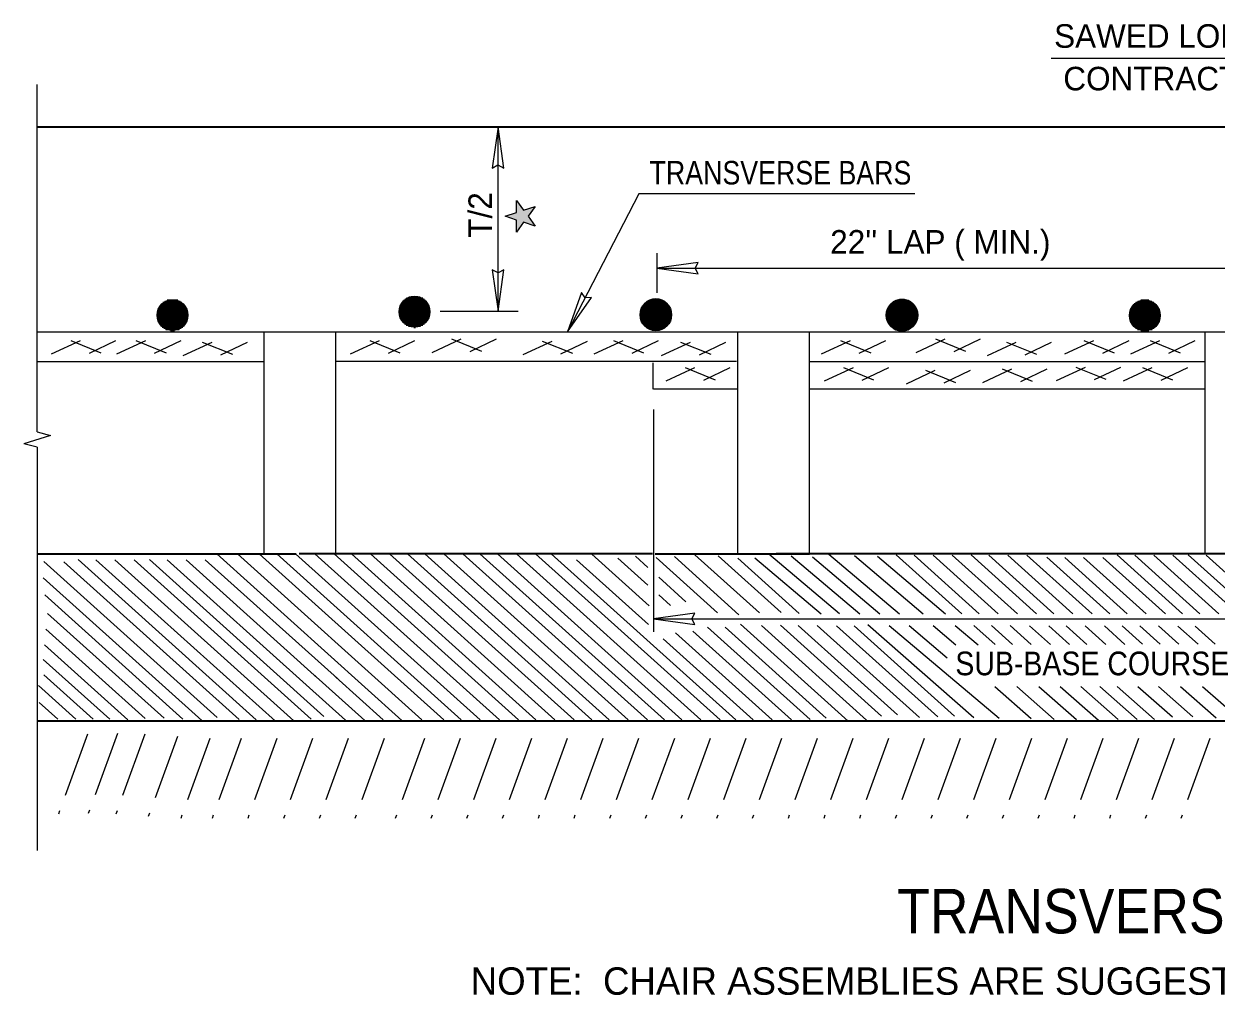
# Model space of a CAD drawing. Extents: x -105 to 266, y -441 to -168.
# Drawn here: x 101.4 to 159.4, y -289.5 to -242.3 of the extents above; entities that cross this region are included whole.
import ezdxf

# ---------------------------------------------------------------- set-up
doc = ezdxf.new("R2010")
doc.units = 0
doc.header["$LTSCALE"] = 0.53
doc.linetypes.add('LONG_DASHED', pattern=[7.5, 6, -1.5])
doc.layers.add('1', color=7, linetype='Continuous', lineweight=13)

msp = doc.modelspace()

# ---------------------------------------------------------------- hatches: boundary and pattern name
at = {"layer": '1'}
msp.add_hatch(color=256, dxfattribs=at).paths.add_polyline_path([(125.3357, -252.4105), (125.3357, -251.821), (124.7752, -251.6391), (125.3357, -251.4569), (125.3357, -250.8675), (125.6821, -251.3443), (126.2426, -251.1623), (125.8962, -251.6391), (126.2426, -252.1157), (125.682, -251.9338)])

# ---------------------------------------------------------------- linework, layer by layer
for p, q in [((102.0156, -262.1338), (102.0156, -245.2355)), ((124.4342, -256.2525), (124.4342, -247.2889)), ((131.2883, -250.553), (127.8191, -257.255)), ((144.7173, -250.553), (131.2883, -250.553)), ((132.1704, -253.4382), (132.1704, -255.3608)), ((132.1704, -254.1633), (160.5946, -254.1633)), ((121.6177, -256.2525), (125.4229, -256.2525)), ((102.7136, -258.3394), (104.1172, -257.6867)), ((103.6428, -257.6867), (105.106, -258.2798)), ((104.5522, -258.2998), (105.8377, -257.6867)), ((105.8875, -258.3394), (107.2913, -257.6867)), ((106.8167, -257.6867), (108.2799, -258.2798)), ((107.7263, -258.2998), (109.0117, -257.6867)), ((109.1147, -258.4122), (110.5185, -257.7593)), ((110.0441, -257.7593), (111.5072, -258.3526)), ((110.9536, -258.3727), (112.2389, -257.7593)), ((117.2619, -258.3394), (118.6658, -257.6867)), ((118.1912, -257.6867), (119.6544, -258.2798)), ((119.1007, -258.2998), (120.3861, -257.6867)), ((121.2351, -258.2591), (122.6389, -257.6062)), ((122.1642, -257.6062), (123.6275, -258.1995)), ((123.0737, -258.2194), (124.3592, -257.6062)), ((125.6603, -258.3632), (127.0641, -257.7104)), ((126.5896, -257.7104), (128.0528, -258.3037)), ((127.499, -258.3237), (128.7845, -257.7104)), ((129.1187, -258.3394), (130.5225, -257.6867)), ((130.0479, -257.6867), (131.5111, -258.2798)), ((130.9573, -258.2998), (132.2428, -257.6867)), ((132.3924, -258.4122), (133.7962, -257.7593)), ((133.3215, -257.7593), (134.7848, -258.3526)), ((134.2312, -258.3727), (135.5166, -257.7593)), ((140.1757, -258.3394), (141.5796, -257.6867)), ((141.1051, -257.6867), (142.5683, -258.2798)), ((142.0144, -258.2998), (143.2999, -257.6867)), ((144.7877, -258.2592), (146.1914, -257.6062)), ((145.7169, -257.6062), (147.1801, -258.1997)), ((146.6262, -258.2194), (147.9117, -257.6062)), ((148.2502, -258.4122), (149.654, -257.7593)), ((149.1795, -257.7593), (150.6427, -258.3526)), ((150.0889, -258.3727), (151.3743, -257.7593)), ((152.0192, -258.3394), (153.4231, -257.6867)), ((152.9485, -257.6867), (154.4118, -258.2798)), ((153.858, -258.2998), (155.1434, -257.6867)), ((155.2336, -258.3394), (156.6374, -257.6867)), ((156.1627, -257.6867), (157.626, -258.2798)), ((157.0721, -258.2998), (158.3576, -257.6867)), ((132.6107, -259.6488), (134.0143, -258.9959)), ((133.5397, -258.9959), (135.0029, -259.5892)), ((134.4493, -259.6092), (135.7348, -258.9959)), ((140.3212, -259.6488), (141.725, -258.9959)), ((141.2506, -258.9959), (142.7138, -259.5892)), ((142.16, -259.6092), (143.4455, -258.9959)), ((144.3054, -259.7858), (145.7092, -259.1329)), ((145.2347, -259.1329), (146.6979, -259.7262)), ((146.1442, -259.7462), (147.4296, -259.1329)), ((148.0318, -259.7217), (149.4358, -259.0688)), ((148.9612, -259.0688), (150.4244, -259.662)), ((149.8707, -259.682), (151.1562, -259.0688)), ((151.6176, -259.6252), (153.0214, -258.9722)), ((152.5468, -258.9722), (154.01, -259.5655)), ((153.4562, -259.5855), (154.7417, -258.9722)), ((154.8697, -259.6488), (156.2735, -258.9959)), ((155.799, -258.9959), (157.2622, -259.5892)), ((156.7084, -259.6092), (157.9939, -258.9959)), ((132.0067, -261.0372), (132.0067, -271.8577)), ((102.0156, -262.8763), (102.0156, -282.4912)), ((102.3403, -268.4298), (110.7712, -276.0172)), ((103.3067, -268.4568), (111.8308, -276.1282)), ((103.9985, -268.3307), (112.6717, -276.1363)), ((104.8676, -268.3472), (113.6016, -276.2075)), ((105.7896, -268.3509), (114.4931, -276.1839)), ((106.7212, -268.3468), (115.3381, -276.1017)), ((107.468, -268.3307), (115.9662, -275.9788)), ((108.3372, -268.3472), (115.2555, -274.5738)), ((109.2592, -268.3509), (115.6564, -274.1084)), ((110.1907, -268.3468), (116.6179, -274.1306)), ((119.7621, -276.1692), (110.7546, -268.0633)), ((120.7263, -276.129), (111.7641, -268.0633)), ((112.8188, -268.0633), (121.7973, -276.1438)), ((113.67, -268.0633), (122.6478, -276.1438)), ((114.5873, -268.0633), (123.566, -276.1438)), ((115.5236, -268.0633), (124.5022, -276.1438)), ((116.4538, -268.0633), (125.4321, -276.1438)), ((117.3047, -268.0633), (126.2827, -276.1438)), ((118.2223, -268.0633), (127.2007, -276.1438)), ((119.1582, -268.0633), (128.137, -276.1438)), ((120.0218, -268.0633), (128.9996, -276.1438)), ((120.8714, -268.0633), (129.8503, -276.1438)), ((121.7903, -268.0633), (130.7682, -276.1438)), ((122.7263, -268.0633), (131.7043, -276.1438)), ((123.5574, -268.0633), (132.5365, -276.1438)), ((124.409, -268.0633), (133.387, -276.1438)), ((125.3269, -268.0633), (134.3049, -276.1438)), ((126.2632, -268.0633), (135.2412, -276.1438)), ((127.0275, -268.0633), (136.0059, -276.1438)), ((128.2547, -268.3468), (131.759, -271.5006)), ((131.7945, -270.5942), (128.997, -268.0766)), ((130.2636, -268.2683), (131.7222, -269.5808)), ((131.1215, -268.1767), (131.7298, -268.7241)), ((135.1223, -270.9296), (132.1308, -268.2374)), ((136.1555, -271.0236), (133.0147, -268.1972)), ((137.1542, -270.9383), (134.0192, -268.1167)), ((138.2077, -270.9143), (135.1441, -268.157)), ((136.1083, -268.2777), (139.0855, -270.957)), ((136.9338, -268.2539), (140.1652, -270.9801)), ((137.6197, -268.0633), (141.0575, -270.9641)), ((138.7062, -268.1558), (142.0487, -270.9762)), ((139.7332, -268.2134), (143.0105, -270.9786)), ((140.5304, -268.0802), (143.9632, -270.9762)), ((141.7763, -268.1464), (145.13, -270.9762)), ((142.8942, -268.1789), (146.2093, -270.9762)), ((143.8161, -268.1104), (147.0004, -270.9762)), ((144.6852, -268.127), (147.8511, -270.9762)), ((145.6072, -268.1306), (148.7691, -270.9762)), ((146.5389, -268.1264), (149.7053, -270.9762)), ((147.4508, -268.1104), (150.6352, -270.9762)), ((148.3198, -268.127), (151.4858, -270.9762)), ((149.2419, -268.1306), (152.4038, -270.9762)), ((150.1736, -268.1264), (153.3401, -270.9762)), ((151.1407, -268.2205), (154.203, -270.9762)), ((152.0098, -268.2372), (155.0533, -270.9762)), ((152.9318, -268.2407), (155.9713, -270.9762)), ((153.8633, -268.2366), (156.9075, -270.9762)), ((154.5553, -268.1104), (157.7396, -270.9762)), ((155.4243, -268.127), (158.5901, -270.9762)), ((156.3463, -268.1306), (159.5082, -270.9762)), ((157.2779, -268.1264), (160.4444, -270.9762)), ((158.0247, -268.1104), (161.2091, -270.9762)), ((158.8937, -268.127), (162.0596, -270.9762)), ((133.5812, -270.3901), (132.2633, -269.2039)), ((102.3017, -269.2213), (110.0258, -276.1726)), ((102.378, -270.0553), (109.096, -276.1012)), ((132.823, -270.5718), (132.2548, -270.0602)), ((102.5165, -270.9563), (108.1879, -276.0605)), ((132.0067, -271.2216), (212.5891, -271.2216)), ((136.2397, -271.4857), (141.4723, -276.1945)), ((142.4255, -271.5045), (147.5904, -276.0238)), ((102.4359, -271.7265), (107.2671, -276.0743)), ((133.068, -271.9079), (137.7747, -276.1438)), ((133.9127, -271.8257), (138.7107, -276.1438)), ((134.6352, -271.633), (139.6188, -276.1182)), ((135.4835, -271.6313), (140.4042, -276.0595)), ((137.2492, -271.5515), (142.3596, -276.1507)), ((138.1803, -271.5361), (143.0883, -275.953)), ((139.0434, -271.5473), (143.8737, -275.8942)), ((139.9638, -271.5492), (144.9418, -276.0292)), ((140.9091, -271.5574), (145.8293, -275.9853)), ((141.7681, -271.5573), (146.6418, -275.9591)), ((143.4761, -271.5412), (148.8267, -276.0556)), ((144.434, -271.5434), (146.2986, -273.1163)), ((145.6042, -271.5461), (146.7146, -272.4829)), ((146.6864, -271.5485), (147.791, -272.4805)), ((147.5879, -271.5505), (148.6192, -272.4787)), ((148.4407, -271.5524), (149.4677, -272.4767)), ((149.361, -271.5545), (150.3834, -272.4747)), ((150.2997, -271.5567), (151.3173, -272.4725)), ((151.2318, -271.5587), (152.2449, -272.4704)), ((152.0845, -271.5607), (153.0933, -272.4685)), ((153.0048, -271.5627), (154.0091, -272.4664)), ((153.9435, -271.5648), (154.9429, -272.4643)), ((154.8084, -271.5668), (155.8037, -272.4624)), ((155.661, -271.5687), (156.6519, -272.4605)), ((156.5813, -271.5708), (157.5676, -272.4584)), ((157.5198, -271.5729), (158.5014, -272.4563)), ((158.354, -271.5747), (159.3314, -272.4544)), ((102.3595, -272.4835), (106.4181, -276.1363)), ((132.4635, -272.1899), (136.8565, -276.1438)), ((102.3042, -273.1995), (105.5405, -276.1123)), ((102.3297, -273.9455), (104.7373, -276.1123)), ((117.9521, -276.1743), (115.4251, -273.9001)), ((118.8382, -276.129), (116.5423, -274.063)), ((102.0737, -274.4725), (103.8956, -276.1123)), ((117.0102, -276.1528), (115.1039, -274.4374)), ((148.6057, -274.5216), (150.3782, -276.0726)), ((149.6796, -274.5216), (151.4976, -276.1127)), ((150.7586, -274.5216), (152.5769, -276.1127)), ((151.7923, -274.5216), (153.6561, -276.1526)), ((152.7972, -274.5216), (154.6153, -276.1127)), ((153.7165, -274.5216), (155.5349, -276.1127)), ((154.5561, -274.5216), (156.3744, -276.1127)), ((155.5726, -274.5216), (157.2537, -275.9927)), ((156.5718, -274.5216), (158.2531, -275.9927)), ((157.6455, -274.5216), (159.3724, -276.0326)), ((158.719, -274.5216), (160.4916, -276.0726)), ((102.1112, -275.2982), (103.0157, -276.1123))]:
    msp.add_line(p, q, dxfattribs=at)
at = {"layer": '1', "lineweight": 35}
for p, q in [((102.0156, -247.2889), (171.0298, -247.2889)), ((102.0156, -268.0633), (114.6076, -268.0633)), ((131.9535, -268.0633), (114.7628, -268.0633)), ((132.0893, -268.0633), (139.5941, -268.0633)), ((212.5663, -268.0633), (137.9683, -268.0633)), ((102.0156, -276.1793), (240.9162, -276.1793))]:
    msp.add_line(p, q, dxfattribs=at)
at = {"layer": '1', "lineweight": 40}
for p, q in [((108.1312, -255.8568), (109.0564, -255.8568)), ((108.2157, -255.7993), (108.9718, -255.7993)), ((108.3383, -255.7422), (108.8492, -255.7422)), ((119.7796, -255.8205), (120.9639, -255.8205)), ((119.832, -255.7602), (120.9115, -255.7602)), ((119.8942, -255.7028), (120.8495, -255.7028)), ((119.9737, -255.6457), (120.7699, -255.6457)), ((120.0924, -255.5853), (120.6512, -255.5853)), ((131.6716, -255.8205), (132.5553, -255.8205)), ((131.7697, -255.7602), (132.4574, -255.7602)), ((131.9175, -255.7028), (132.3092, -255.7028)), ((143.6675, -255.8302), (144.5199, -255.8302)), ((143.7852, -255.7637), (143.9665, -255.7637)), ((143.7852, -255.7637), (143.968, -255.7637)), ((143.968, -255.7637), (144.4023, -255.7637)), ((143.9696, -255.7637), (144.4023, -255.7637)), ((143.9775, -255.7065), (144.2098, -255.7065)), ((155.4704, -255.8541), (156.3457, -255.8541)), ((155.5642, -255.7967), (156.252, -255.7967)), ((155.712, -255.7393), (156.1043, -255.7393)), ((107.8438, -256.4053), (109.3437, -256.4053)), ((107.8494, -256.3482), (109.3382, -256.3482)), ((107.8601, -256.2878), (109.3275, -256.2878)), ((107.8777, -256.2217), (108.2836, -256.2217)), ((107.8777, -256.2217), (108.2849, -256.2217)), ((107.8985, -256.1643), (109.289, -256.1643)), ((107.9263, -256.1039), (109.2612, -256.1039)), ((107.9611, -256.0436), (109.2264, -256.0436)), ((108.0064, -255.9803), (109.1812, -255.9803)), ((108.063, -255.9171), (109.1245, -255.9171)), ((108.2849, -256.2217), (108.9559, -256.2217)), ((108.2867, -256.2217), (108.9574, -256.2217)), ((108.9574, -256.2217), (109.3099, -256.2217)), ((108.9589, -256.2217), (109.3099, -256.2217)), ((119.6212, -256.3088), (121.1225, -256.3088)), ((119.6214, -256.2518), (121.1222, -256.2518)), ((119.6253, -256.3662), (121.1182, -256.3662)), ((119.6262, -256.1913), (121.1174, -256.1913)), ((119.6346, -256.4266), (121.109, -256.4266)), ((119.6374, -256.1249), (119.7614, -256.1249)), ((119.6374, -256.1249), (119.763, -256.1249)), ((119.6521, -256.0677), (121.0916, -256.0677)), ((119.6728, -256.0073), (121.0707, -256.0073)), ((119.6997, -255.9472), (121.0439, -255.9472)), ((119.7352, -255.8838), (121.0082, -255.8838)), ((119.763, -256.1249), (120.4338, -256.1249)), ((120.4369, -256.1249), (121.1063, -256.1249)), ((131.3622, -256.4266), (132.8646, -256.4266)), ((131.3649, -256.3662), (132.8619, -256.3662)), ((131.3717, -256.3088), (132.8552, -256.3088)), ((131.3833, -256.2518), (132.8435, -256.2518)), ((131.4007, -256.1913), (132.8262, -256.1913)), ((131.4263, -256.1249), (131.4902, -256.1249)), ((131.4263, -256.1249), (131.4916, -256.1249)), ((131.4545, -256.0677), (132.7725, -256.0677)), ((131.4913, -256.0073), (132.7357, -256.0073)), ((131.4916, -256.1249), (132.1625, -256.1249)), ((131.4931, -256.1249), (132.1639, -256.1249)), ((131.5364, -255.9472), (132.6904, -255.9472)), ((131.5957, -255.8838), (132.6312, -255.8838)), ((132.1639, -256.1249), (132.8007, -256.1249)), ((132.1655, -256.1249), (132.8007, -256.1249)), ((143.3426, -256.436), (144.8446, -256.436)), ((143.3467, -256.3696), (143.9665, -256.3696)), ((143.3467, -256.3696), (143.968, -256.3696)), ((143.3551, -256.3125), (144.8323, -256.3125)), ((143.3688, -256.252), (144.8186, -256.252)), ((143.3878, -256.1918), (144.7997, -256.1918)), ((143.4142, -256.1285), (144.7732, -256.1285)), ((143.4478, -256.0652), (144.7396, -256.0652)), ((143.4876, -256.0049), (144.6998, -256.0049)), ((143.534, -255.9476), (144.6533, -255.9476)), ((143.5912, -255.8902), (144.5963, -255.8902)), ((143.968, -256.3696), (144.6388, -256.3696)), ((143.9696, -256.3696), (144.6403, -256.3696)), ((144.6403, -256.3696), (144.8407, -256.3696)), ((144.6418, -256.3696), (144.8407, -256.3696)), ((155.1595, -256.4027), (156.6567, -256.4027)), ((155.1666, -256.3453), (156.6497, -256.3453)), ((155.1787, -256.2851), (156.6375, -256.2851)), ((155.1984, -256.2187), (155.2683, -256.2187)), ((155.1984, -256.2187), (155.2697, -256.2187)), ((155.2208, -256.1614), (156.5954, -256.1614)), ((155.2506, -256.1011), (156.5656, -256.1011)), ((155.2697, -256.2187), (155.9407, -256.2187)), ((155.2879, -256.0408), (156.5283, -256.0408)), ((155.3362, -255.9774), (156.4801, -255.9774)), ((155.3967, -255.9142), (156.4195, -255.9142)), ((155.9436, -256.2187), (156.6146, -256.2187)), ((156.6146, -256.2187), (156.6178, -256.2187)), ((156.616, -256.2187), (156.6178, -256.2187)), ((107.8427, -256.4627), (109.3449, -256.4627)), ((107.8464, -256.5229), (109.3412, -256.5229)), ((107.8554, -256.5863), (109.3321, -256.5863)), ((107.8701, -256.6496), (109.3175, -256.6496)), ((107.8897, -256.7099), (109.2979, -256.7099)), ((107.9152, -256.7703), (109.2724, -256.7703)), ((107.9453, -256.8276), (108.2836, -256.8276)), ((107.9453, -256.8276), (108.2849, -256.8276)), ((107.9891, -256.8939), (109.1986, -256.8939)), ((108.0384, -256.9542), (109.1491, -256.9542)), ((108.0965, -257.0114), (109.091, -257.0114)), ((108.2849, -256.8276), (108.9559, -256.8276)), ((108.2867, -256.8276), (108.9574, -256.8276)), ((108.9574, -256.8276), (109.2422, -256.8276)), ((108.9589, -256.8276), (109.2422, -256.8276)), ((119.6498, -256.4898), (121.0938, -256.4898)), ((119.6711, -256.5531), (121.0724, -256.5531)), ((119.6975, -256.6133), (121.046, -256.6133)), ((119.7306, -256.6737), (121.0129, -256.6737)), ((119.7692, -256.7311), (120.4338, -256.7311)), ((119.8247, -256.7974), (120.9188, -256.7974)), ((119.8888, -256.8576), (120.8549, -256.8576)), ((119.9664, -256.9149), (120.7772, -256.9149)), ((120.0743, -256.9722), (120.6692, -256.9722)), ((120.4369, -256.7311), (120.9743, -256.7311)), ((131.3649, -256.4898), (132.8619, -256.4898)), ((131.3728, -256.5531), (132.8541, -256.5531)), ((131.3856, -256.6133), (132.8413, -256.6133)), ((131.4037, -256.6737), (132.8233, -256.6737)), ((131.4263, -256.7311), (131.4902, -256.7311)), ((131.4263, -256.7311), (131.4916, -256.7311)), ((131.4593, -256.7974), (132.7674, -256.7974)), ((131.4916, -256.7311), (132.1625, -256.7311)), ((131.4931, -256.7311), (132.1639, -256.7311)), ((131.4973, -256.8576), (132.7294, -256.8576)), ((131.5415, -256.9149), (132.6853, -256.9149)), ((131.5957, -256.9722), (132.6312, -256.9722)), ((132.1639, -256.7311), (132.8007, -256.7311)), ((132.1655, -256.7311), (132.8007, -256.7311)), ((143.3441, -256.4963), (144.8432, -256.4963)), ((143.3499, -256.5536), (144.8374, -256.5536)), ((143.3604, -256.6109), (144.8271, -256.6109)), ((143.3764, -256.6712), (144.811, -256.6712)), ((143.3992, -256.7345), (144.7883, -256.7345)), ((143.4288, -256.7978), (144.7586, -256.7978)), ((143.4641, -256.8581), (144.7233, -256.8581)), ((143.5077, -256.9185), (144.6795, -256.9185)), ((143.5588, -256.9757), (143.9665, -256.9757)), ((143.5588, -256.9757), (143.968, -256.9757)), ((143.968, -256.9757), (144.6287, -256.9757)), ((143.9696, -256.9757), (144.6287, -256.9757)), ((155.1569, -256.4599), (156.6592, -256.4599)), ((155.1591, -256.5201), (156.6572, -256.5201)), ((155.1666, -256.5835), (156.6497, -256.5835)), ((155.1797, -256.6468), (156.6366, -256.6468)), ((155.1973, -256.7072), (156.6188, -256.7072)), ((155.2209, -256.7675), (156.5954, -256.7675)), ((155.249, -256.8247), (155.2683, -256.8247)), ((155.249, -256.8247), (155.2697, -256.8247)), ((155.2697, -256.8247), (155.9407, -256.8247)), ((155.2713, -256.8247), (155.9423, -256.8247)), ((155.2898, -256.8911), (156.5263, -256.8911)), ((155.3362, -256.9513), (156.48, -256.9513)), ((155.3904, -257.0085), (156.4258, -257.0085)), ((155.9423, -256.8247), (156.5671, -256.8247)), ((155.9436, -256.8247), (156.5671, -256.8247)), ((108.1702, -257.0687), (109.0173, -257.0687)), ((108.276, -257.129), (108.9117, -257.129)), ((108.4896, -257.1923), (108.6978, -257.1923)), ((120.3306, -257.0324), (120.413, -257.0324)), ((131.6676, -257.0324), (132.5592, -257.0324)), ((131.7697, -257.0958), (132.4574, -257.0958)), ((131.9413, -257.1592), (132.2857, -257.1592)), ((143.6334, -257.042), (144.554, -257.042)), ((143.724, -257.1022), (144.4633, -257.1022)), ((143.8517, -257.1596), (144.3356, -257.1596)), ((155.4583, -257.066), (156.358, -257.066)), ((155.5528, -257.1262), (156.2633, -257.1262)), ((155.7123, -257.1895), (156.1039, -257.1895))]:
    msp.add_line(p, q, dxfattribs=at)
at = {"layer": '1', "lineweight": 25}
for p, q in [((102.0156, -257.255), (164.4772, -257.255)), ((113.0522, -268.102), (113.0522, -257.2911)), ((116.5358, -268.102), (116.5358, -257.2911)), ((136.1105, -268.0191), (136.1105, -257.2911)), ((139.5941, -268.0191), (139.5941, -257.2911)), ((158.8371, -268.0191), (158.8371, -257.2726)), ((102.0156, -258.712), (113.0511, -258.712)), ((136.0375, -258.712), (116.5791, -258.712)), ((139.6148, -258.712), (158.8277, -258.712)), ((131.9839, -260.0565), (131.9839, -258.7708)), ((131.9996, -260.0358), (136.0845, -260.0358)), ((139.6148, -260.0358), (158.8277, -260.0358)), ((102.0156, -262.8763), (101.3609, -262.7017))]:
    msp.add_line(p, q, dxfattribs=at)
at = {"layer": '1', "linetype": 'LONG_DASHED'}
for p, q in [((104.4619, -276.8343), (103.0433, -280.7324)), ((105.9157, -276.7962), (104.4969, -280.6942)), ((107.2546, -276.8343), (105.8357, -280.7324)), ((108.8344, -276.9397), (107.4158, -280.8376)), ((110.4145, -277.045), (108.9958, -280.943)), ((111.9374, -277.045), (110.5185, -280.943)), ((113.6756, -277.045), (112.2563, -280.943)), ((115.4129, -277.045), (113.9938, -280.943)), ((117.1507, -277.045), (115.7315, -280.943)), ((118.8883, -277.045), (117.4696, -280.943)), ((120.8503, -277.045), (119.4314, -280.943)), ((122.5878, -277.045), (121.1692, -280.943)), ((124.3255, -277.045), (122.907, -280.943)), ((126.0631, -277.045), (124.6445, -280.943)), ((127.8007, -277.045), (126.3822, -280.943)), ((129.5387, -277.045), (128.1199, -280.943)), ((131.2765, -277.045), (129.8575, -280.943)), ((133.0143, -277.045), (131.5952, -280.943)), ((134.752, -277.045), (133.3329, -280.943)), ((136.4897, -277.045), (135.0707, -280.943)), ((138.2273, -277.045), (136.8086, -280.943)), ((139.9648, -277.045), (138.5462, -280.943)), ((141.7027, -277.045), (140.2839, -280.943)), ((143.4408, -277.045), (142.0214, -280.943)), ((145.1781, -277.045), (143.7594, -280.943)), ((146.916, -277.045), (145.4972, -280.943)), ((148.6537, -277.045), (147.2345, -280.943)), ((150.3912, -277.045), (148.9727, -280.943)), ((152.1289, -277.045), (150.7104, -280.943)), ((153.8664, -277.045), (152.4479, -280.943)), ((155.6044, -277.045), (154.1857, -280.943)), ((157.3424, -277.045), (155.9232, -280.943)), ((159.0797, -277.045), (157.6609, -280.943))]:
    msp.add_line(p, q, dxfattribs=at)
at = {"layer": '1'}
msp.add_lwpolyline([(151.3464, -243.9412), (168.2211, -243.9412), (171.4577, -247.1522)], dxfattribs=at)
at = {"layer": '1', "lineweight": 25}
for points in [[(124.4342, -247.2889), (124.1578, -249.3006), (124.4313, -249.1449), (124.7107, -249.3006)], [(132.1704, -254.1633), (134.1821, -254.4397), (134.0264, -254.1662), (134.1821, -253.8868)], [(124.4342, -256.2525), (124.7107, -254.2409), (124.4372, -254.3966), (124.1578, -254.2409)], [(127.8191, -257.255), (128.9893, -255.5955), (128.6748, -255.6081), (128.4983, -255.3414)], [(132.0067, -271.2216), (134.0185, -271.498), (133.8628, -271.2245), (134.0185, -270.9452)]]:
    msp.add_lwpolyline(points, close=True, dxfattribs=at)
at = {"layer": '1'}
msp.add_lwpolyline([(125.3357, -252.4105), (125.3357, -251.821), (124.7752, -251.6391), (125.3357, -251.4569), (125.3357, -250.8675), (125.6821, -251.3443), (126.2426, -251.1623), (125.8962, -251.6391), (126.2426, -252.1157), (125.682, -251.9338)], close=True, dxfattribs=at)
at = {"layer": '1', "lineweight": 40}
for points in [[(119.7646, -256.1249), (120.4352, -256.1249), (121.1062, -256.1249)], [(155.2713, -256.2187), (155.9423, -256.2187), (156.613, -256.2187)], [(119.7692, -256.7311), (120.4352, -256.7311), (120.9743, -256.7311)]]:
    msp.add_lwpolyline(points, dxfattribs=at)
at = {"layer": '1', "lineweight": 25}
msp.add_lwpolyline([(102.0156, -262.1338), (102.6501, -262.3032), (101.3609, -262.7017)], dxfattribs=at)
for centre in [(108.5937, -256.4485), (120.3717, -256.2826), (155.908, -256.4644)]:
    msp.add_circle(centre, 0.7511, dxfattribs=at)
at = {"layer": '1', "lineweight": 40}
for centre in [(132.1134, -256.4281), (144.0936, -256.4485)]:
    msp.add_circle(centre, 0.7511, dxfattribs=at)

# ---------------------------------------------------------------- texts
at = {"layer": '1'}
for s, height, p in [('SAWED LONGITUDINAL', 1.146, (151.494, -243.4415)), ('CONTRACTION JOINT', 1.146, (151.9427, -245.5142)), ("22'' LAP ( MIN.)", 1.146, (140.5986, -253.4572)), ('NOTE:  CHAIR ASSEMBLIES ARE SUGGESTIONS ONLY AND DO NOT ENDORSE SPECIFIC DESIGN SHOW HERE.', 1.333, (123.1052, -289.5113))]:
    msp.add_text(s, height=height, dxfattribs=at).set_placement(p)
for s, height, width, p in [('TRANSVERSE BARS', 1.146, 0.85, (131.8082, -250.0931)), ('SUB-BASE COURSE', 1.152, 0.9, (146.6873, -273.9699)), ('TRANSVERSE BAR SUPPORT DETAIL ', 2.167, 0.9, (143.8527, -286.5265))]:
    msp.add_text(s, height=height, dxfattribs=dict(at, width=width)).set_placement(p)
msp.add_text('T/2', height=1.146, rotation=90, dxfattribs=at).set_placement((124.1408, -252.6827))

doc.saveas('drawing.dxf')
